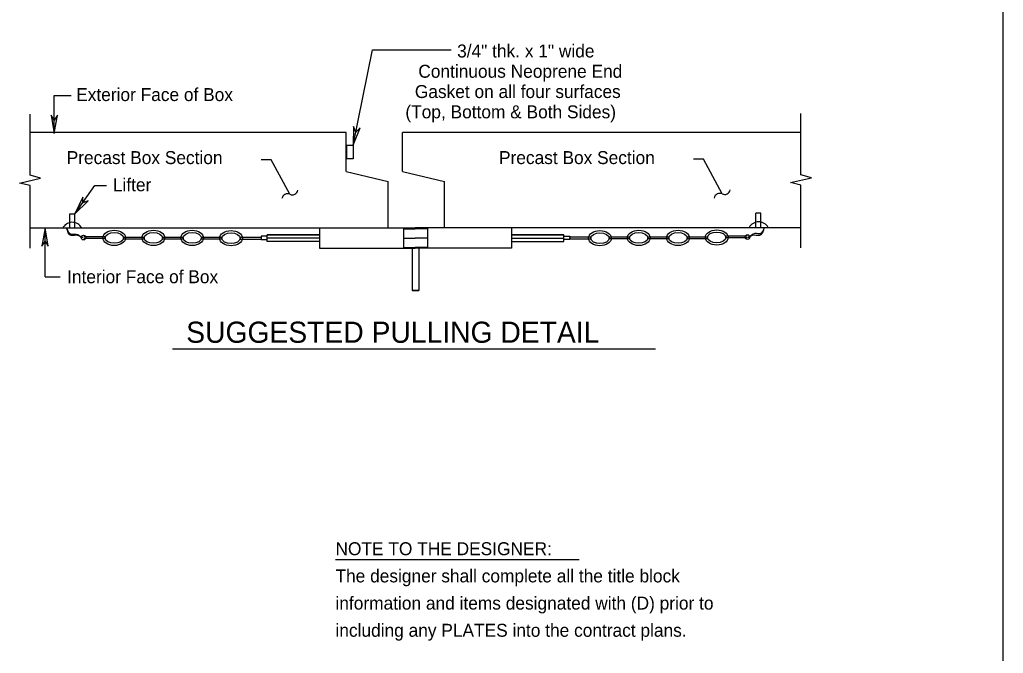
# Model space of a CAD drawing. Extents: x 499999.87 to 500002.82, y 499999.96 to 500001.79.
# Drawn here: x 500002.035 to 500002.783, y 500000.437 to 500000.918 of the extents above; entities that cross this region are included whole.
import ezdxf

# ---------------------------------------------------------------- set-up
doc = ezdxf.new("R2010")
doc.units = 0
doc.layers.add('1', color=7, linetype='Continuous')
doc.layers.add('2', color=7, linetype='Continuous')

msp = doc.modelspace()

# ---------------------------------------------------------------- linework, layer by layer
at = {"layer": '1'}
for p, q in [((500002.78314, 500000), (500002.78314, 500001.75)), ((500002.78314, 500000), (500002.78314, 500001.75)), ((500002.46063, 500000.50787), (500002.27526, 500000.50787))]:
    msp.add_line(p, q, dxfattribs=at)
for points in [[(500002.06135, 500000.83202), (500002.06398, 500000.8458), (500002.06135, 500000.84219), (500002.05906, 500000.8458)], [(500002.28871, 500000.82316), (500002.29396, 500000.83629), (500002.29068, 500000.83301), (500002.28904, 500000.83727)], [(500002.0771, 500000.771), (500002.08727, 500000.78084), (500002.08301, 500000.7792), (500002.08301, 500000.78346)], [(500002.05446, 500000.76017), (500002.05184, 500000.74639), (500002.05446, 500000.75), (500002.05676, 500000.74639)]]:
    msp.add_lwpolyline(points, close=True, dxfattribs=at)
for points in [[(500002.04298, 500000.79232), (500002.0351, 500000.79429), (500002.05085, 500000.7979), (500002.04298, 500000.8002)], [(500002.62927, 500000.79265), (500002.62139, 500000.79462), (500002.63714, 500000.79823), (500002.62927, 500000.80052)]]:
    msp.add_lwpolyline(points, dxfattribs=at)
at = {"layer": '2'}
for p, q in [((500002.28871, 500000.82316), (500002.30348, 500000.89567)), ((500002.30348, 500000.89567), (500002.36319, 500000.89567)), ((500002.06135, 500000.83202), (500002.06135, 500000.86089)), ((500002.06135, 500000.86089), (500002.07415, 500000.86089)), ((500002.04298, 500000.8002), (500002.04298, 500000.84678)), ((500002.62927, 500000.80052), (500002.62927, 500000.84711)), ((500002.28346, 500000.83268), (500002.04298, 500000.83268)), ((500002.28346, 500000.80315), (500002.28346, 500000.83268)), ((500002.32612, 500000.80315), (500002.32612, 500000.83268)), ((500002.62927, 500000.83268), (500002.32612, 500000.83268)), ((500002.28346, 500000.80315), (500002.31529, 500000.7956)), ((500002.32612, 500000.80315), (500002.35827, 500000.7956)), ((500002.04298, 500000.74475), (500002.04298, 500000.79232)), ((500002.0771, 500000.771), (500002.09219, 500000.79232)), ((500002.09219, 500000.79232), (500002.10105, 500000.79232)), ((500002.31529, 500000.76017), (500002.31529, 500000.7956)), ((500002.35827, 500000.76017), (500002.35827, 500000.7956)), ((500002.62927, 500000.74508), (500002.62927, 500000.79265)), ((500002.07316, 500000.76017), (500002.07316, 500000.771)), ((500002.07316, 500000.771), (500002.0771, 500000.771)), ((500002.0771, 500000.76017), (500002.0771, 500000.771)), ((500002.59482, 500000.7605), (500002.59482, 500000.77133)), ((500002.59875, 500000.77133), (500002.59482, 500000.77133)), ((500002.59875, 500000.7605), (500002.59875, 500000.77133)), ((500002.04298, 500000.76017), (500002.26312, 500000.76017)), ((500002.05446, 500000.7231), (500002.05446, 500000.76017)), ((500002.08399, 500000.75361), (500002.10007, 500000.75361)), ((500002.26312, 500000.75492), (500002.22343, 500000.75492)), ((500002.26312, 500000.76017), (500002.33596, 500000.76017)), ((500002.26312, 500000.76017), (500002.26312, 500000.74475)), ((500002.3271, 500000.76017), (500002.3271, 500000.74475)), ((500002.3271, 500000.76017), (500002.33596, 500000.76017)), ((500002.3271, 500000.75984), (500002.33596, 500000.75984)), ((500002.3271, 500000.75951), (500002.33596, 500000.75951)), ((500002.40912, 500000.76017), (500002.33596, 500000.76017)), ((500002.34514, 500000.76017), (500002.33596, 500000.76017)), ((500002.34514, 500000.75984), (500002.33596, 500000.75984)), ((500002.34514, 500000.75951), (500002.33596, 500000.75951)), ((500002.34514, 500000.76017), (500002.34514, 500000.74475)), ((500002.40912, 500000.76017), (500002.40912, 500000.74475)), ((500002.62927, 500000.76017), (500002.40912, 500000.76017)), ((500002.40912, 500000.75492), (500002.44882, 500000.75492)), ((500002.58825, 500000.75394), (500002.57185, 500000.75394)), ((500002.08399, 500000.7523), (500002.10007, 500000.7523)), ((500002.11385, 500000.75328), (500002.12992, 500000.75328)), ((500002.11385, 500000.75197), (500002.12992, 500000.75197)), ((500002.1437, 500000.75328), (500002.15945, 500000.75328)), ((500002.1437, 500000.75197), (500002.15945, 500000.75197)), ((500002.17323, 500000.75328), (500002.1893, 500000.75328)), ((500002.17323, 500000.75197), (500002.1893, 500000.75197)), ((500002.20276, 500000.75328), (500002.21916, 500000.75328)), ((500002.20276, 500000.75164), (500002.21916, 500000.75164)), ((500002.26312, 500000.7523), (500002.22343, 500000.7523)), ((500002.26312, 500000.75), (500002.22343, 500000.75)), ((500002.3271, 500000.7523), (500002.33596, 500000.7523)), ((500002.34514, 500000.7523), (500002.33596, 500000.7523)), ((500002.40912, 500000.7523), (500002.44882, 500000.7523)), ((500002.40912, 500000.75), (500002.44882, 500000.75)), ((500002.46949, 500000.75328), (500002.45308, 500000.75328)), ((500002.46949, 500000.75164), (500002.45308, 500000.75164)), ((500002.49902, 500000.75328), (500002.48294, 500000.75328)), ((500002.49902, 500000.75197), (500002.48327, 500000.75197)), ((500002.52887, 500000.75328), (500002.5128, 500000.75328)), ((500002.52887, 500000.75197), (500002.5128, 500000.75197)), ((500002.55807, 500000.75328), (500002.54265, 500000.75328)), ((500002.5584, 500000.75197), (500002.54265, 500000.75197)), ((500002.58825, 500000.75262), (500002.57185, 500000.75262)), ((500002.26312, 500000.74475), (500002.33596, 500000.74475)), ((500002.3271, 500000.74541), (500002.33596, 500000.74541)), ((500002.3271, 500000.74508), (500002.33596, 500000.74508)), ((500002.3271, 500000.74475), (500002.33596, 500000.74475)), ((500002.33366, 500000.74475), (500002.33366, 500000.7126)), ((500002.34514, 500000.74541), (500002.33596, 500000.74541)), ((500002.34514, 500000.74508), (500002.33596, 500000.74508)), ((500002.40912, 500000.74475), (500002.33596, 500000.74475)), ((500002.34514, 500000.74475), (500002.33596, 500000.74475)), ((500002.33858, 500000.74475), (500002.33858, 500000.7126)), ((500002.05446, 500000.7231), (500002.06594, 500000.7231)), ((500002.33366, 500000.7126), (500002.33858, 500000.7126)), ((500002.33858, 500000.7126), (500002.33366, 500000.7126)), ((500002.5187, 500000.66798), (500002.15125, 500000.66798))]:
    msp.add_line(p, q, dxfattribs=at)
for points in [[(500002.28379, 500000.82316), (500002.28871, 500000.82316), (500002.28871, 500000.81266), (500002.28379, 500000.81266)], [(500002.22343, 500000.75394), (500002.21883, 500000.75394), (500002.21883, 500000.75131), (500002.22343, 500000.75131)], [(500002.22343, 500000.75492), (500002.26312, 500000.75492), (500002.26312, 500000.75), (500002.22343, 500000.75)], [(500002.44882, 500000.75492), (500002.40912, 500000.75492), (500002.40912, 500000.75), (500002.44882, 500000.75)], [(500002.44882, 500000.75394), (500002.45341, 500000.75394), (500002.45341, 500000.75131), (500002.44882, 500000.75131)]]:
    msp.add_lwpolyline(points, close=True, dxfattribs=at)
for points in [[(500002.24049, 500000.78576), (500002.22638, 500000.81201), (500002.21883, 500000.81201)], [(500002.56923, 500000.78609), (500002.55512, 500000.81234), (500002.54757, 500000.81234)]]:
    msp.add_lwpolyline(points, dxfattribs=at)
for centre in [(500002.08365, 500000.75287), (500002.58857, 500000.7532)]:
    msp.add_circle(centre, 0.00177, dxfattribs=at)
for centre, radius, start, end in [((500002.23875, 500000.78195), 0.00421, 64.71933, 171.08851), ((500002.24247, 500000.78939), 0.00411, 242.1337, 352.39952), ((500002.56749, 500000.78228), 0.00421, 64.71933, 171.08851), ((500002.57121, 500000.78972), 0.00411, 242.1337, 352.39952), ((500002.0751, 500000.75621), 0.00825, 28.6687, 154.53), ((500002.59711, 500000.75654), 0.00825, 28.6687, 151.3313)]:
    msp.add_arc(centre, radius, start, end, dxfattribs=at)
for centre, major_axis, ratio in [((500002.10702, 500000.75262), (0.00861, 0), 0.670694), ((500002.10702, 500000.75262), (0.00696, 0), 0.592744), ((500002.13679, 500000.75262), (0.00861, 0), 0.670694), ((500002.13679, 500000.75262), (0.00696, 0), 0.592744), ((500002.16632, 500000.75262), (0.00861, 0), 0.670694), ((500002.16632, 500000.75262), (0.00696, 0), 0.592744), ((500002.19585, 500000.75238), (0.00861, 0), 0.670694), ((500002.19585, 500000.75238), (0.00696, 0), 0.592744), ((500002.47636, 500000.75238), (-0.00861, 0), 0.670694), ((500002.47636, 500000.75238), (-0.00696, 0), 0.592744), ((500002.50589, 500000.75262), (-0.00861, 0), 0.670694), ((500002.50589, 500000.75262), (-0.00696, 0), 0.592744), ((500002.53574, 500000.75262), (-0.00861, 0), 0.670694), ((500002.53574, 500000.75262), (-0.00696, 0), 0.592744), ((500002.56519, 500000.75295), (-0.00861, 0), 0.670694), ((500002.56519, 500000.75295), (-0.00696, 0), 0.592744)]:
    msp.add_ellipse(centre, major_axis=major_axis, ratio=ratio, dxfattribs=at)
for points in [[(500002.08301, 500000.75262), (500002.07808, 500000.75459), (500002.07316, 500000.75492), (500002.07087, 500000.7605), (500002.07316, 500000.75591), (500002.07808, 500000.75558), (500002.08268, 500000.75328), (500002.08301, 500000.75328)], [(500002.58891, 500000.75295), (500002.59383, 500000.75492), (500002.59908, 500000.75525), (500002.60138, 500000.76083), (500002.59908, 500000.75623), (500002.59416, 500000.75591), (500002.58957, 500000.75361), (500002.58924, 500000.75361)]]:
    msp.add_spline(points, degree=3, dxfattribs=at)

# ---------------------------------------------------------------- texts
for s, height, p in [('3/4" thk. x 1" wide', 0.0098425, (500002.36778, 500000.88976)), ('Continuous Neoprene End', 0.0098425, (500002.33825, 500000.87434)), ('Exterior Face of Box', 0.0098425, (500002.07808, 500000.85663)), ('Gasket on all four surfaces', 0.0098425, (500002.33563, 500000.85892)), ('(Top, Bottom & Both Sides)', 0.0098425, (500002.32841, 500000.8435)), ('Precast Box Section', 0.0098425, (500002.07087, 500000.80873)), ('Precast Box Section', 0.0098425, (500002.39961, 500000.80873)), ('Lifter', 0.009843, (500002.10597, 500000.78806)), ('Interior Face of Box', 0.0098425, (500002.07119, 500000.71818)), ('SUGGESTED PULLING DETAIL', 0.0160768, (500002.16175, 500000.6729)), ('NOTE TO THE DESIGNER:', 0.0098425, (500002.27526, 500000.51148)), ('The designer shall complete all the title block', 0.0098425, (500002.27526, 500000.49081)), ('information and items designated with (D) prior to', 0.0098425, (500002.27526, 500000.47014)), ('including any PLATES into the contract plans.', 0.0098425, (500002.27526, 500000.44948))]:
    msp.add_text(s, height=height, dxfattribs=at).set_placement(p)

doc.saveas('drawing.dxf')
